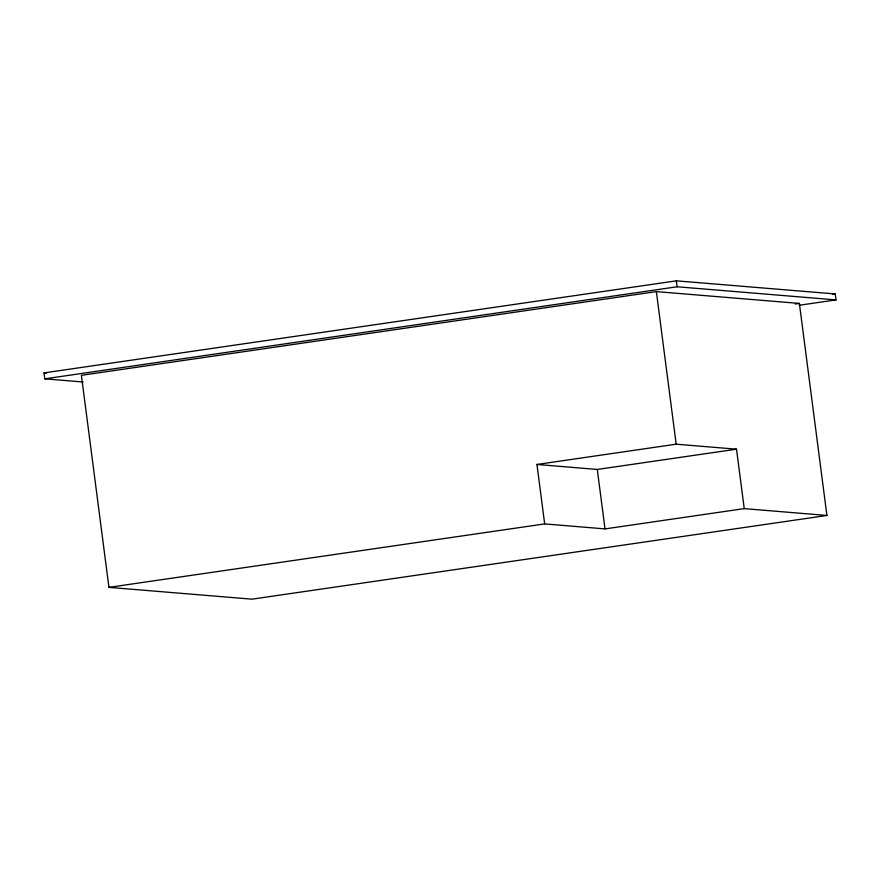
<?xml version="1.0" encoding="UTF-8"?>
<svg xmlns="http://www.w3.org/2000/svg" width="880" height="880" viewBox="0 0 880 880"><rect width="100%" height="100%" fill="white"/><g stroke="black" fill="none" stroke-linecap="round" stroke-linejoin="round"><path stroke-width="1.32" d="M83.116 382.008L44.77 378.84L44 372.9L676.368 280.83L835.23 293.953L836 299.904L799.282 305.25M44.77 378.84L677.138 286.77L836 299.904M656.359 291.61L81.4 375.32L108.933 587.356L251.955 599.17L826.914 515.46L799.381 303.424L656.359 291.61L676.181 444.191L736.516 449.185L744.238 508.629L826.914 515.46M832.513 294.349L835.23 293.953M795.3 304.018L799.381 303.424M744.238 508.629L605.011 528.902L544.676 523.908L536.954 464.464L676.181 444.191M536.954 464.464L597.289 469.447L736.516 449.185M108.933 587.356L544.676 523.908M44 372.9L46.739 373.12M676.368 280.83L677.138 286.77M597.289 469.447L605.011 528.902"/></g></svg>
